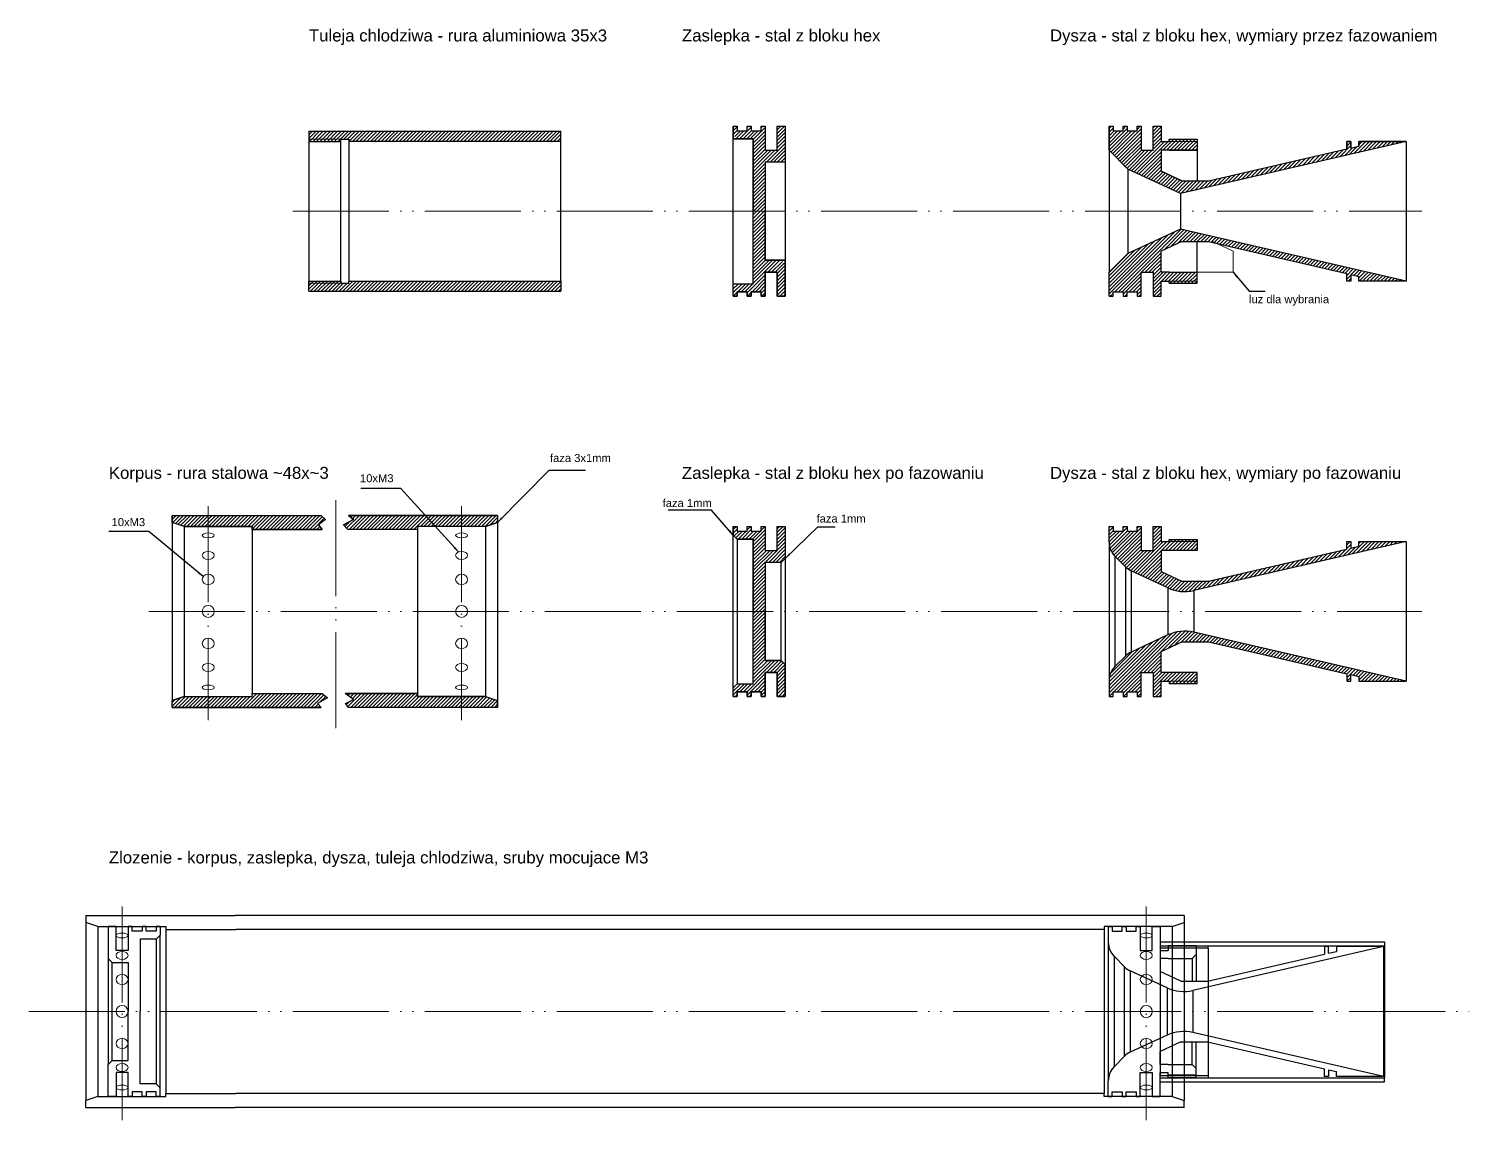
# Model space of a CAD drawing. Header units: millimetres. Extents: x -270 to 1143, y -528 to 116.
# Drawn here: x -270 to 90, y -227.2 to 45.6 of the extents above; entities that cross this region are included whole.
import ezdxf

# ---------------------------------------------------------------- set-up
doc = ezdxf.new("R2010")
doc.units = ezdxf.units.MM
doc.linetypes.add('ACAD_ISO05W100', pattern=[33, 24, -2.95, 0.1, -2.9, 0.1, -2.95])
doc.layers.get('0').update_dxf_attribs({"lineweight": 30})
for name, color, linetype, lineweight in [('dysza', 5, 'Continuous', 25), ('dysza-blok', 3, 'Continuous', 25), ('komora', 7, 'Continuous', 30), ('kreskowanie', 7, 'Continuous', 9), ('osie', 7, 'ACAD_ISO05W100', 13), ('tuleja', 1, 'Continuous', 30), ('tuleja-blok', 3, 'Continuous', 25), ('wymiar', 7, 'Continuous', 15), ('zaslepka-blok', 3, 'Continuous', 25), ('zatyczka', 5, 'Continuous', 25)]:
    doc.layers.add(name, color=color, linetype=linetype, lineweight=lineweight)
doc.styles.add('QCADDimTextStyle', font='txt')
doc.styles.add('textstyle1', font='')
doc.styles.add('textstyle10', font='')
doc.styles.add('textstyle11', font='')
doc.styles.add('textstyle13', font='')
doc.styles.add('textstyle17', font='')
doc.styles.add('textstyle18', font='')
doc.styles.add('textstyle19', font='')
doc.styles.add('textstyle21', font='')
doc.styles.add('textstyle23', font='')
doc.styles.add('textstyle3', font='')
doc.styles.add('textstyle5', font='')
doc.styles.add('textstyle8', font='')
doc.styles.add('textstyle9', font='')
doc.styles.get('textstyle1').set_extended_font_data('Arial')
doc.styles.get('textstyle10').set_extended_font_data('Arial')
doc.styles.get('textstyle11').set_extended_font_data('Arial')
doc.styles.get('textstyle13').set_extended_font_data('Arial')
doc.styles.get('textstyle17').set_extended_font_data('Arial')
doc.styles.get('textstyle18').set_extended_font_data('Arial')
doc.styles.get('textstyle19').set_extended_font_data('Arial')
doc.styles.get('textstyle21').set_extended_font_data('Arial')
doc.styles.get('textstyle23').set_extended_font_data('Arial')
doc.styles.get('textstyle3').set_extended_font_data('Arial')
doc.styles.get('textstyle5').set_extended_font_data('Arial')
doc.styles.get('textstyle8').set_extended_font_data('Arial')
doc.styles.get('textstyle9').set_extended_font_data('Arial')
doc.dimstyles.new('QCADDimStyle', dxfattribs={"dimtxt": 1.5, "dimasz": 1.5, "dimexe": 0.75, "dimexo": 0.375, "dimgap": 0.375, "dimtad": 1, "dimtoh": 1, "dimdec": 4, "dimzin": 0, "dimdsep": 46, "dimtxsty": 'QCADDimTextStyle', "dimcen": 0.09, "dimadec": 0, "dimazin": 0, "dimtfac": 1, "dimtdec": 4, "dimtofl": 0, "dimtmove": 0, "dimatfit": 3, "dimfxl": 1, "dimtolj": 1, "dimtzin": 0, "dimarcsym": 0})

msp = doc.modelspace()

# ---------------------------------------------------------------- hatches: boundary and pattern name
at = {"layer": 'kreskowanie'}
h = msp.add_hatch(dxfattribs=at)
h.set_pattern_fill('ANSI31', color=256, scale=0.2, style=0, pattern_type=0)
h.paths.add_polyline_path([(-137, 17.5), (-137, 20), (-200, 20), (-200, 17.46), (-192, 17.46), (-192, 18), (-190, 18), (-190, 17.5)], flags=0)
h = msp.add_hatch(dxfattribs=at)
h.set_pattern_fill('ANSI31', color=256, scale=0.2, style=0, pattern_type=0)
h.paths.add_polyline_path([(-92.92, -21.25), (-93.92, -21.25), (-93.92, -19.09), (-92.92, -18.09), (-88.92, -18.09), (-88.92, 18.09), (-92.92, 18.09), (-93.92, 19.09), (-93.92, 21.25), (-92.92, 21.25), (-92.92, 20.09), (-90.42, 20.09), (-90.42, 21.25), (-89.42, 21.25), (-89.42, 20.09), (-86.92, 20.09), (-86.92, 21.25), (-85.92, 21.25), (-85.92, 15.25), (-82.92, 15.25), (-82.92, 21.25), (-80.92, 21.25), (-80.92, 13.25), (-81.92, 12.25), (-85.92, 12.25), (-85.92, -12.25), (-81.92, -12.25), (-80.92, -13.25), (-80.92, -21.25), (-82.92, -21.25), (-82.92, -15.25), (-85.92, -15.25), (-85.92, -21.25), (-86.92, -21.25), (-86.92, -20.09), (-89.42, -20.09), (-89.42, -21.25), (-90.42, -21.25), (-90.42, -20.09), (-92.92, -20.09)], flags=0)
h = msp.add_hatch(dxfattribs=at)
h.set_pattern_fill('ANSI31', color=256, scale=0.2, style=0, pattern_type=0)
h.paths.add_polyline_path([(11, 21.25), (13, 21.25), (13, 17.46), (15, 17.46), (15, 18), (22, 18), (22, 15.25), (13, 15.25), (13, 9.99), (18.14, 7.59), (24.81, 7.59), (59.41, 15.58), (59.41, 17.46), (60.41, 17.46), (60.41, 15.81), (62.41, 16.27), (62.41, 17.46), (74.21, 17.46), (17.81, 4.44), (4.71, 10.54), (0, 15.25), (0, 21.25), (1, 21.25), (1, 20.09), (3.5, 20.09), (3.5, 21.25), (4.5, 21.25), (4.5, 20.09), (7, 20.09), (7, 21.25), (8, 21.25), (8, 15.25), (11, 15.25)], flags=0)
h = msp.add_hatch(dxfattribs=at)
h.set_pattern_fill('ANSI31', color=256, scale=0.2, style=0, pattern_type=0)
h.paths.add_polyline_path([(11, -21.25), (13, -21.25), (13, -17.46), (15, -17.46), (15, -18), (22, -18), (22, -15.25), (13, -15.25), (13, -9.99), (18.14, -7.59), (24.81, -7.59), (59.41, -15.58), (59.41, -17.46), (60.41, -17.46), (60.41, -15.81), (62.41, -16.27), (62.41, -17.46), (74.21, -17.46), (17.81, -4.44), (4.71, -10.54), (0, -15.25), (0, -21.25), (1, -21.25), (1, -20.09), (3.5, -20.09), (3.5, -21.25), (4.5, -21.25), (4.5, -20.09), (7, -20.09), (7, -21.25), (8, -21.25), (8, -15.25), (11, -15.25)], flags=0)
h = msp.add_hatch(dxfattribs=at)
h.set_pattern_fill('ANSI31', color=256, scale=0.2, style=0, pattern_type=0)
h.paths.add_polyline_path([(-200, -20), (-137, -20), (-137, -17.5), (-190, -17.5), (-190, -18), (-192, -18), (-192, -17.46), (-200, -17.46)], flags=0)
h = msp.add_hatch(dxfattribs=at)
h.set_pattern_fill('ANSI31', color=256, scale=0.2, style=0, pattern_type=0)
h.paths.add_polyline_path([(-155.83, -121.25), (-152.83, -122.25), (-152.83, -124), (-190.09, -124), (-190.83, -123), (-188.83, -122), (-190.95, -120.5), (-172.83, -120.5), (-172.83, -121.25)], flags=0)
h.paths.add_polyline_path([(-234.16, -124), (-234.16, -122.25), (-231.16, -121.25), (-214.16, -121.25), (-214.16, -120.5), (-196.7, -120.5), (-195.36, -121.58), (-197.83, -123), (-196.9, -124)], flags=0)
h.paths.add_polyline_path([(-190.29, -79.5), (-191.34, -78.38), (-188.83, -77), (-190.09, -76), (-152.83, -76), (-152.83, -77.75), (-155.83, -78.75), (-172.83, -78.75), (-172.83, -79.5)], flags=0)
h.paths.add_polyline_path([(-231.16, -78.75), (-234.16, -77.75), (-234.16, -76), (-196.9, -76), (-195.83, -77), (-197.59, -78.35), (-196.7, -79.5), (-214.16, -79.5), (-214.16, -78.75)], flags=0)
h = msp.add_hatch(dxfattribs=at)
h.set_pattern_fill('ANSI31', color=256, scale=0.2, style=0, pattern_type=0)
h.paths.add_polyline_path([(-92.92, -121.25), (-93.92, -121.25), (-93.92, -119.09), (-92.92, -118.09), (-88.92, -118.09), (-88.92, -81.91), (-92.92, -81.91), (-93.92, -80.91), (-93.92, -78.75), (-92.92, -78.75), (-92.92, -79.91), (-90.42, -79.91), (-90.42, -78.75), (-89.42, -78.75), (-89.42, -79.91), (-86.92, -79.91), (-86.92, -78.75), (-85.92, -78.75), (-85.92, -84.75), (-82.92, -84.75), (-82.92, -78.75), (-80.92, -78.75), (-80.92, -86.75), (-81.92, -87.75), (-85.92, -87.75), (-85.92, -112.25), (-81.92, -112.25), (-80.92, -113.25), (-80.92, -121.25), (-82.92, -121.25), (-82.92, -115.25), (-85.92, -115.25), (-85.92, -121.25), (-86.92, -121.25), (-86.92, -120.09), (-89.42, -120.09), (-89.42, -121.25), (-90.42, -121.25), (-90.42, -120.09), (-92.92, -120.09)], flags=0)
h = msp.add_hatch(dxfattribs=at)
h.set_pattern_fill('ANSI31', color=256, scale=0.2, style=0, pattern_type=0)
edge = h.paths.add_edge_path(flags=0)
edge.add_line((59.41, -117.46), (60.41, -117.46))
edge.add_line((60.41, -117.46), (60.41, -115.81))
edge.add_line((60.41, -115.81), (62.41, -116.27))
edge.add_line((62.41, -116.27), (62.41, -117.46))
edge.add_line((62.41, -117.46), (74.21, -117.46))
edge.add_line((74.21, -117.46), (21.16, -105.21))
edge.add_arc((18.91, -114.95), 10, 77, 115)
edge.add_line((14.68, -105.89), (5.5, -110.17))
edge.add_arc((7.62, -114.7), 5, 115, 135)
edge.add_line((4.08, -111.17), (1.46, -113.79))
edge.add_arc((5, -117.32), 5, 135, 180)
edge.add_line((0, -117.32), (0, -121.25))
edge.add_line((0, -121.25), (1, -121.25))
edge.add_line((1, -121.25), (1, -120.09))
edge.add_line((1, -120.09), (3.5, -120.09))
edge.add_line((3.5, -120.09), (3.5, -121.25))
edge.add_line((3.5, -121.25), (4.5, -121.25))
edge.add_line((4.5, -121.25), (4.5, -120.09))
edge.add_line((4.5, -120.09), (7, -120.09))
edge.add_line((7, -120.09), (7, -121.25))
edge.add_line((7, -121.25), (8, -121.25))
edge.add_line((8, -121.25), (8, -115.25))
edge.add_line((8, -115.25), (11, -115.25))
edge.add_line((11, -115.25), (11, -121.25))
edge.add_line((11, -121.25), (13, -121.25))
edge.add_line((13, -121.25), (13, -117.46))
edge.add_line((13, -117.46), (15, -117.46))
edge.add_line((15, -117.46), (15, -118))
edge.add_line((15, -118), (22, -118))
edge.add_line((22, -118), (22, -115.25))
edge.add_line((22, -115.25), (13, -115.25))
edge.add_line((13, -115.25), (13, -109.99))
edge.add_line((13, -109.99), (18.14, -107.59))
edge.add_line((18.14, -107.59), (24.81, -107.59))
edge.add_line((24.81, -107.59), (59.41, -115.58))
edge.add_line((59.41, -115.58), (59.41, -117.46))
edge = h.paths.add_edge_path(flags=0)
edge.add_arc((18.91, -85.05), 10, 245, 283)
edge.add_line((21.16, -94.79), (74.21, -82.54))
edge.add_line((74.21, -82.54), (62.41, -82.54))
edge.add_line((62.41, -82.54), (62.41, -83.73))
edge.add_line((62.41, -83.73), (60.41, -84.19))
edge.add_line((60.41, -84.19), (60.41, -82.54))
edge.add_line((60.41, -82.54), (59.41, -82.54))
edge.add_line((59.41, -82.54), (59.41, -84.42))
edge.add_line((59.41, -84.42), (24.81, -92.41))
edge.add_line((24.81, -92.41), (18.14, -92.41))
edge.add_line((18.14, -92.41), (13, -90.01))
edge.add_line((13, -90.01), (13, -84.75))
edge.add_line((13, -84.75), (22, -84.75))
edge.add_line((22, -84.75), (22, -82))
edge.add_line((22, -82), (15, -82))
edge.add_line((15, -82), (15, -82.54))
edge.add_line((15, -82.54), (13, -82.54))
edge.add_line((13, -82.54), (13, -78.75))
edge.add_line((13, -78.75), (11, -78.75))
edge.add_line((11, -78.75), (11, -84.75))
edge.add_line((11, -84.75), (8, -84.75))
edge.add_line((8, -84.75), (8, -78.75))
edge.add_line((8, -78.75), (7, -78.75))
edge.add_line((7, -78.75), (7, -79.91))
edge.add_line((7, -79.91), (4.5, -79.91))
edge.add_line((4.5, -79.91), (4.5, -78.75))
edge.add_line((4.5, -78.75), (3.5, -78.75))
edge.add_line((3.5, -78.75), (3.5, -79.91))
edge.add_line((3.5, -79.91), (1, -79.91))
edge.add_line((1, -79.91), (1, -78.75))
edge.add_line((1, -78.75), (0, -78.75))
edge.add_line((0, -78.75), (0, -82.68))
edge.add_arc((5, -82.68), 5, 180, 225)
edge.add_line((1.46, -86.21), (4.08, -88.83))
edge.add_arc((7.62, -85.3), 5, 225, 245)
edge.add_line((5.5, -89.83), (14.68, -94.11))

# ---------------------------------------------------------------- linework, layer by layer
for p, q in [((-93.92, 21.25), (-92.92, 21.25)), ((-93.92, 21.25), (-93.92, 18.09)), ((-93.92, 18.09), (-88.92, 18.09)), ((-93.92, -18.09), (-93.92, 18.09)), ((-92.92, 21.25), (-92.92, 20.09)), ((-92.92, 20.09), (-90.42, 20.09)), ((-90.42, 20.09), (-90.42, 21.25)), ((-90.42, 21.25), (-89.42, 21.25)), ((-89.42, 21.25), (-89.42, 20.09)), ((-89.42, 20.09), (-86.92, 20.09)), ((-88.92, 18.09), (-88.92, 0)), ((-86.92, 20.09), (-86.92, 21.25)), ((-86.92, 21.25), (-85.92, 21.25)), ((-85.92, 21.25), (-85.92, 15.25)), ((-82.92, 15.25), (-82.92, 21.25)), ((-82.92, 21.25), (-80.92, 21.25)), ((-80.92, 21.25), (-80.92, 12.25)), ((0, 21.25), (1, 21.25)), ((0, 21.25), (0, 15.25)), ((1, 21.25), (1, 20.09)), ((1, 20.09), (3.5, 20.09)), ((3.5, 20.09), (3.5, 21.25)), ((3.5, 21.25), (4.5, 21.25)), ((4.5, 21.25), (4.5, 20.09)), ((4.5, 20.09), (7, 20.09)), ((7, 20.09), (7, 21.25)), ((7, 21.25), (8, 21.25)), ((8, 21.25), (8, 15.25)), ((11, 15.25), (11, 21.25)), ((11, 21.25), (13, 21.25)), ((13, 21.25), (13, 17.46)), ((15, 18), (22, 18)), ((15, 18), (15, 17.46)), ((22, 18), (22, 7.59)), ((-85.92, 15.25), (-82.92, 15.25)), ((0, 15.25), (4.71, 10.54)), ((4.71, 10.54), (0, 15.25)), ((0, 15.25), (0, -15.25)), ((8, 15.25), (11, 15.25)), ((13, 17.46), (15, 17.46)), ((15, 15.25), (13, 15.25)), ((13, 15.25), (13, 9.99)), ((15, 15.25), (22, 15.25)), ((74.21, 17.46), (17.81, 4.44)), ((22, 16.5), (22, 15.84)), ((22, 15.84), (22, 7.59)), ((24.81, 7.59), (59.41, 15.58)), ((60.41, 17.46), (59.41, 17.46)), ((59.41, 17.46), (59.41, 15.58)), ((60.41, 15.81), (60.41, 17.46)), ((60.41, 15.81), (62.41, 16.27)), ((74.21, 17.46), (62.41, 17.46)), ((62.41, 17.46), (62.41, 16.27)), ((74.21, 17.46), (74.21, -17.46)), ((-80.92, 12.25), (-85.92, 12.25)), ((-85.92, 12.25), (-85.92, 0)), ((-80.92, 12.25), (-80.92, -12.25)), ((17.81, 4.44), (4.71, 10.54)), ((4.71, 10.54), (4.71, -10.54)), ((18.14, 7.59), (13, 9.99)), ((18.14, 7.59), (24.81, 7.59)), ((17.81, 4.44), (17.81, -4.44)), ((-88.92, -18.09), (-88.92, 0)), ((-85.92, -12.25), (-85.92, 0)), ((17.81, -4.44), (4.71, -10.54)), ((74.21, -17.46), (17.81, -4.44)), ((0, -15.25), (4.71, -10.54)), ((4.71, -10.54), (0, -15.25)), ((18.14, -7.59), (13, -9.99)), ((13, -15.25), (13, -9.99)), ((18.14, -7.59), (24.81, -7.59)), ((22, -15.84), (22, -7.59)), ((22, -18), (22, -7.59)), ((24.81, -7.59), (59.41, -15.58)), ((-80.92, -12.25), (-85.92, -12.25)), ((-80.92, -21.25), (-80.92, -12.25)), ((-85.92, -21.25), (-85.92, -15.25)), ((-85.92, -15.25), (-82.92, -15.25)), ((-82.92, -15.25), (-82.92, -21.25)), ((0, -21.25), (0, -15.25)), ((8, -21.25), (8, -15.25)), ((8, -15.25), (11, -15.25)), ((11, -15.25), (11, -21.25)), ((15, -15.25), (13, -15.25)), ((13, -21.25), (13, -17.46)), ((13, -17.46), (15, -17.46)), ((15, -15.25), (22, -15.25)), ((15, -18), (15, -17.46)), ((15, -18), (22, -18)), ((22, -16.5), (22, -15.84)), ((59.41, -17.46), (59.41, -15.58)), ((60.41, -17.46), (59.41, -17.46)), ((60.41, -15.81), (62.41, -16.27)), ((60.41, -15.81), (60.41, -17.46)), ((62.41, -17.46), (62.41, -16.27)), ((74.21, -17.46), (62.41, -17.46)), ((-93.92, -21.25), (-93.92, -18.09)), ((-93.92, -18.09), (-88.92, -18.09)), ((-93.92, -21.25), (-92.92, -21.25)), ((-92.92, -21.25), (-92.92, -20.09)), ((-92.92, -20.09), (-90.42, -20.09)), ((-90.42, -20.09), (-90.42, -21.25)), ((-90.42, -21.25), (-89.42, -21.25)), ((-89.42, -21.25), (-89.42, -20.09)), ((-89.42, -20.09), (-86.92, -20.09)), ((-86.92, -20.09), (-86.92, -21.25)), ((-86.92, -21.25), (-85.92, -21.25)), ((-82.92, -21.25), (-80.92, -21.25)), ((0, -21.25), (1, -21.25)), ((1, -21.25), (1, -20.09)), ((1, -20.09), (3.5, -20.09)), ((3.5, -20.09), (3.5, -21.25)), ((3.5, -21.25), (4.5, -21.25)), ((4.5, -21.25), (4.5, -20.09)), ((4.5, -20.09), (7, -20.09)), ((7, -20.09), (7, -21.25)), ((7, -21.25), (8, -21.25)), ((11, -21.25), (13, -21.25)), ((-234.16, -76), (-196.9, -76)), ((-234.16, -76), (-234.16, -77.75)), ((-231.16, -78.75), (-234.16, -77.75)), ((-234.16, -77.75), (-234.16, -122.25)), ((-231.16, -78.75), (-214.16, -78.75)), ((-231.16, -78.75), (-231.16, -121.25)), ((-214.16, -78.75), (-214.16, -79.5)), ((-195.83, -77), (-197.59, -78.35)), ((-197.59, -78.35), (-196.7, -79.5)), ((-196.9, -76), (-195.83, -77)), ((-188.83, -77), (-191.34, -78.38)), ((-191.34, -78.38), (-190.29, -79.5)), ((-152.83, -76), (-190.09, -76)), ((-190.09, -76), (-188.83, -77)), ((-155.83, -78.75), (-172.83, -78.75)), ((-172.83, -78.75), (-172.83, -79.5)), ((-155.83, -78.75), (-152.83, -77.75)), ((-155.83, -78.75), (-155.83, -121.25)), ((-152.83, -76), (-152.83, -77.75)), ((-152.83, -77.75), (-152.83, -122.25)), ((-93.92, -78.75), (-92.92, -78.75)), ((-93.92, -78.75), (-93.92, -80.91)), ((-92.92, -78.75), (-92.92, -79.91)), ((-90.42, -79.91), (-90.42, -78.75)), ((-90.42, -78.75), (-89.42, -78.75)), ((-89.42, -78.75), (-89.42, -79.91)), ((-86.92, -79.91), (-86.92, -78.75)), ((-86.92, -78.75), (-85.92, -78.75)), ((-85.92, -78.75), (-85.92, -84.75)), ((-82.92, -84.75), (-82.92, -78.75)), ((-82.92, -78.75), (-80.92, -78.75)), ((-80.92, -78.75), (-80.92, -86.75)), ((-214.16, -79.5), (-196.7, -79.5)), ((-214.16, -79.5), (-214.16, -120.5)), ((-172.83, -79.5), (-190.29, -79.5)), ((-172.83, -79.5), (-172.83, -120.5)), ((-92.92, -81.91), (-93.92, -80.91)), ((-93.92, -119.09), (-93.92, -80.91)), ((-92.92, -79.91), (-90.42, -79.91)), ((-92.92, -81.91), (-88.92, -81.91)), ((-92.92, -81.91), (-92.92, -118.09)), ((-89.42, -79.91), (-86.92, -79.91)), ((-88.92, -81.91), (-88.92, -100)), ((0, -82.68), (0, -117.32)), ((74.21, -82.54), (74.21, -117.46)), ((-85.92, -84.75), (-82.92, -84.75)), ((1.46, -86.21), (1.46, -113.79)), ((-81.92, -87.75), (-85.92, -87.75)), ((-85.92, -87.75), (-85.92, -100)), ((-81.92, -87.75), (-80.92, -86.75)), ((-81.92, -112.25), (-81.92, -87.75)), ((-80.92, -86.75), (-80.92, -113.25)), ((4.08, -88.83), (4.08, -111.17)), ((5.5, -89.83), (5.5, -110.17)), ((14.68, -94.11), (14.68, -105.89)), ((21.16, -94.79), (21.16, -105.21)), ((-88.92, -118.09), (-88.92, -100)), ((-85.92, -112.25), (-85.92, -100)), ((-81.92, -112.25), (-85.92, -112.25)), ((-81.92, -112.25), (-80.92, -113.25)), ((-80.92, -121.25), (-80.92, -113.25)), ((-92.92, -118.09), (-93.92, -119.09)), ((-92.92, -118.09), (-88.92, -118.09)), ((-85.92, -121.25), (-85.92, -115.25)), ((-85.92, -115.25), (-82.92, -115.25)), ((-82.92, -115.25), (-82.92, -121.25)), ((-231.16, -121.25), (-234.16, -122.25)), ((-234.16, -124), (-234.16, -122.25)), ((-231.16, -121.25), (-214.16, -121.25)), ((-214.16, -121.25), (-214.16, -120.5)), ((-214.16, -120.5), (-196.7, -120.5)), ((-195.36, -121.58), (-197.83, -123)), ((-196.7, -120.5), (-195.36, -121.58)), ((-172.83, -120.5), (-190.95, -120.5)), ((-188.83, -122), (-190.95, -120.5)), ((-190.83, -123), (-188.83, -122)), ((-172.83, -120.5), (-190.29, -120.5)), ((-172.83, -121.25), (-172.83, -120.5)), ((-155.83, -121.25), (-172.83, -121.25)), ((-155.83, -121.25), (-152.83, -122.25)), ((-152.83, -124), (-152.83, -122.25)), ((-93.92, -121.25), (-93.92, -119.09)), ((-93.92, -121.25), (-92.92, -121.25)), ((-92.92, -121.25), (-92.92, -120.09)), ((-92.92, -120.09), (-90.42, -120.09)), ((-90.42, -120.09), (-90.42, -121.25)), ((-90.42, -121.25), (-89.42, -121.25)), ((-89.42, -121.25), (-89.42, -120.09)), ((-89.42, -120.09), (-86.92, -120.09)), ((-86.92, -120.09), (-86.92, -121.25)), ((-86.92, -121.25), (-85.92, -121.25)), ((-82.92, -121.25), (-80.92, -121.25)), ((-234.16, -124), (-196.9, -124)), ((-197.83, -123), (-196.9, -124)), ((-190.09, -124), (-190.83, -123)), ((-152.83, -124), (-190.09, -124))]:
    msp.add_line(p, q)
at = {"layer": 'dysza'}
for p, q in [((-0.2, -178.75), (0.8, -178.75)), ((-0.2, -178.75), (-0.2, -182.68)), ((0.8, -178.75), (0.8, -179.91)), ((0.8, -179.91), (3.3, -179.91)), ((3.3, -179.91), (3.3, -178.75)), ((3.3, -178.75), (4.3, -178.75)), ((4.3, -178.75), (4.3, -179.91)), ((4.3, -179.91), (6.8, -179.91)), ((6.8, -179.91), (6.8, -178.75)), ((6.8, -178.75), (7.8, -178.75)), ((7.8, -178.75), (7.8, -184.75)), ((10.8, -184.75), (10.8, -178.75)), ((10.8, -178.75), (12.8, -178.75)), ((12.8, -178.75), (12.8, -184.75)), ((-0.2, -182.68), (-0.2, -217.32)), ((14.8, -183.5), (21.8, -183.5)), ((14.8, -183.5), (14.8, -184.16)), ((21.8, -183.5), (21.8, -184.16)), ((3.88, -188.83), (1.26, -186.21)), ((1.26, -186.21), (1.26, -213.79)), ((7.8, -184.75), (10.8, -184.75)), ((12.8, -184.75), (14.8, -184.75)), ((14.8, -186.75), (12.8, -186.75)), ((12.8, -186.75), (12.8, -190.01)), ((14.8, -184.16), (14.8, -184.75)), ((14.8, -186.75), (20.8, -186.75)), ((20.8, -186.75), (21.8, -185.75)), ((20.8, -186.75), (20.8, -192.41)), ((68.6, -183.79), (20.96, -194.79)), ((21.8, -184.16), (21.8, -185.75)), ((21.8, -185.75), (21.8, -192.41)), ((24.6, -192.41), (53.8, -185.67)), ((54.8, -183.79), (53.8, -183.79)), ((53.8, -183.79), (53.8, -185.67)), ((54.8, -185.44), (54.8, -183.79)), ((54.8, -185.44), (56.8, -184.98)), ((68.6, -183.79), (56.8, -183.79)), ((56.8, -183.79), (56.8, -184.98)), ((68.6, -183.79), (68.6, -216.21)), ((3.88, -211.17), (3.88, -188.83)), ((14.48, -194.11), (5.3, -189.83)), ((5.3, -189.83), (5.3, -210.17)), ((17.94, -192.41), (12.8, -190.01)), ((14.5, -194.07), (14.48, -205.89)), ((17.94, -192.41), (24.6, -192.41)), ((20.96, -194.79), (20.95, -205.26)), ((14.48, -205.89), (5.3, -210.17)), ((17.94, -207.59), (12.8, -209.99)), ((17.94, -207.59), (24.6, -207.59)), ((20.8, -213.25), (20.8, -207.59)), ((68.6, -216.21), (20.96, -205.21)), ((21.8, -214.25), (21.8, -207.59)), ((24.6, -207.59), (53.8, -214.33)), ((3.88, -211.17), (1.26, -213.79)), ((12.8, -213.25), (12.8, -209.99)), ((7.8, -221.25), (7.8, -215.25)), ((7.8, -215.25), (10.8, -215.25)), ((10.8, -215.25), (10.8, -221.25)), ((14.8, -213.25), (12.8, -213.25)), ((12.8, -221.25), (12.8, -215.25)), ((12.8, -215.25), (14.8, -215.25)), ((14.8, -213.25), (20.8, -213.25)), ((14.8, -215.84), (14.8, -215.25)), ((14.8, -216.5), (14.8, -215.84)), ((20.8, -213.25), (21.8, -214.25)), ((21.8, -215.84), (21.8, -214.25)), ((21.8, -216.5), (21.8, -215.84)), ((53.8, -216.21), (53.8, -214.33)), ((54.8, -214.56), (56.8, -215.02)), ((54.8, -214.56), (54.8, -216.21)), ((56.8, -216.21), (56.8, -215.02)), ((-0.2, -221.25), (-0.2, -217.32)), ((14.8, -216.5), (21.8, -216.5)), ((54.8, -216.21), (53.8, -216.21)), ((68.6, -216.21), (56.8, -216.21)), ((-0.2, -221.25), (0.8, -221.25)), ((0.8, -221.25), (0.8, -220.09)), ((0.8, -220.09), (3.3, -220.09)), ((3.3, -220.09), (3.3, -221.25)), ((3.3, -221.25), (4.3, -221.25)), ((4.3, -221.25), (4.3, -220.09)), ((4.3, -220.09), (6.8, -220.09)), ((6.8, -220.09), (6.8, -221.25)), ((6.8, -221.25), (7.8, -221.25)), ((10.8, -221.25), (12.8, -221.25))]:
    msp.add_line(p, q, dxfattribs=at)
for centre, radius, start, end in [((4.8, -182.68), 5, 180, 225), ((7.42, -185.3), 5, 225, 245), ((18.71, -185.05), 9.95, 245, 283), ((18.71, -214.95), 9.95, 77, 115), ((7.42, -214.7), 5, 115, 135), ((4.8, -217.32), 5, 135, 180)]:
    msp.add_arc(centre, radius, start, end, dxfattribs=at)
at = {"layer": 'dysza-blok'}
for p, q in [((-200, 20), (-137, 20)), ((-200, 20), (-200, 17.46)), ((-192, 17.46), (-192, 18)), ((-192, 18), (-190, 18)), ((-190, 18), (-190, 17.5)), ((-137, 17.5), (-137, 20)), ((0, 21.25), (1, 21.25)), ((0, 15.25), (0, 21.25)), ((1, 21.25), (1, 20.09)), ((1, 20.09), (3.5, 20.09)), ((3.5, 20.09), (3.5, 21.25)), ((3.5, 21.25), (4.5, 21.25)), ((4.5, 21.25), (4.5, 20.09)), ((4.5, 20.09), (7, 20.09)), ((7, 20.09), (7, 21.25)), ((7, 21.25), (8, 21.25)), ((8, 21.25), (8, 15.25)), ((11, 15.25), (11, 21.25)), ((11, 21.25), (13, 21.25)), ((13, 21.25), (13, 17.46)), ((15, 17.46), (15, 18)), ((15, 18), (22, 18)), ((22, 18), (22, 15.25)), ((-200, 17.46), (-192, 17.46)), ((-200, 17.46), (-200, -17.46)), ((-192, -17.46), (-192, 17.46)), ((-190, 17.5), (-137, 17.5)), ((-190, 17.5), (-190, -17.5)), ((-137, -17.5), (-137, 17.5)), ((4.71, 10.54), (0, 15.25)), ((8, 15.25), (11, 15.25)), ((13, 17.46), (15, 17.46)), ((22, 15.25), (13, 15.25)), ((13, 15.25), (13, 9.99)), ((74.21, 17.46), (17.81, 4.44)), ((24.81, 7.59), (59.41, 15.58)), ((59.41, 15.58), (59.41, 17.46)), ((59.41, 17.46), (60.41, 17.46)), ((60.41, 17.46), (60.41, 15.81)), ((60.41, 15.81), (62.41, 16.27)), ((62.41, 16.27), (62.41, 17.46)), ((62.41, 17.46), (74.21, 17.46)), ((17.81, 4.44), (4.71, 10.54)), ((13, 9.99), (18.14, 7.59)), ((18.14, 7.59), (24.81, 7.59)), ((-200, -20), (-200, -17.46)), ((-200, -17.46), (-192, -17.46)), ((-192, -17.46), (-192, -18)), ((-192, -18), (-190, -18)), ((-190, -18), (-190, -17.5)), ((-190, -17.5), (-137, -17.5)), ((-137, -17.5), (-137, -20)), ((-200, -20), (-137, -20)), ((0, -78.75), (1, -78.75)), ((0, -82.68), (0, -78.75)), ((1, -78.75), (1, -79.91)), ((3.5, -79.91), (3.5, -78.75)), ((3.5, -78.75), (4.5, -78.75)), ((4.5, -78.75), (4.5, -79.91)), ((7, -79.91), (7, -78.75)), ((7, -78.75), (8, -78.75)), ((8, -78.75), (8, -84.75)), ((11, -84.75), (11, -78.75)), ((11, -78.75), (13, -78.75)), ((13, -78.75), (13, -82.54)), ((1, -79.91), (3.5, -79.91)), ((4.5, -79.91), (7, -79.91)), ((13, -82.54), (15, -82.54)), ((15, -82.54), (15, -82)), ((15, -82), (22, -82)), ((74.21, -82.54), (21.16, -94.79)), ((22, -82), (22, -84.75)), ((59.41, -84.42), (59.41, -82.54)), ((59.41, -82.54), (60.41, -82.54)), ((60.41, -82.54), (60.41, -84.19)), ((62.41, -83.73), (62.41, -82.54)), ((62.41, -82.54), (74.21, -82.54)), ((4.08, -88.83), (1.46, -86.21)), ((8, -84.75), (11, -84.75)), ((22, -84.75), (13, -84.75)), ((13, -84.75), (13, -90.01)), ((24.81, -92.41), (59.41, -84.42)), ((60.41, -84.19), (62.41, -83.73)), ((14.68, -94.11), (5.5, -89.83)), ((13, -90.01), (18.14, -92.41)), ((18.14, -92.41), (24.81, -92.41)), ((14.68, -105.89), (5.5, -110.17)), ((13, -109.99), (18.14, -107.59)), ((18.14, -107.59), (24.81, -107.59)), ((74.21, -117.46), (21.16, -105.21)), ((24.81, -107.59), (59.41, -115.58)), ((4.08, -111.17), (1.46, -113.79)), ((13, -115.25), (13, -109.99)), ((0, -117.32), (0, -121.25)), ((8, -121.25), (8, -115.25)), ((8, -115.25), (11, -115.25)), ((11, -115.25), (11, -121.25)), ((22, -115.25), (13, -115.25)), ((13, -121.25), (13, -117.46)), ((13, -117.46), (15, -117.46)), ((15, -117.46), (15, -118)), ((15, -118), (22, -118)), ((22, -118), (22, -115.25)), ((59.41, -115.58), (59.41, -117.46)), ((59.41, -117.46), (60.41, -117.46)), ((60.41, -117.46), (60.41, -115.81)), ((60.41, -115.81), (62.41, -116.27)), ((62.41, -116.27), (62.41, -117.46)), ((62.41, -117.46), (74.21, -117.46)), ((0, -121.25), (1, -121.25)), ((1, -121.25), (1, -120.09)), ((1, -120.09), (3.5, -120.09)), ((3.5, -120.09), (3.5, -121.25)), ((3.5, -121.25), (4.5, -121.25)), ((4.5, -121.25), (4.5, -120.09)), ((4.5, -120.09), (7, -120.09)), ((7, -120.09), (7, -121.25)), ((7, -121.25), (8, -121.25)), ((11, -121.25), (13, -121.25))]:
    msp.add_line(p, q, dxfattribs=at)
for centre, radius, start, end in [((5, -82.68), 5, 180, 225), ((7.62, -85.3), 5, 225, 245), ((18.91, -85.05), 10, 245, 283), ((18.91, -114.95), 10, 77, 115), ((7.62, -114.7), 5, 115, 135), ((5, -117.32), 5, 135, 180)]:
    msp.add_arc(centre, radius, start, end, dxfattribs=at)
at = {"layer": 'komora'}
for p, q in [((-255.72, -176), (-218.46, -176)), ((-255.72, -176), (-255.72, -177.75)), ((-18.46, -176), (-218.46, -176)), ((18.8, -176), (-18.46, -176)), ((18.8, -176), (18.8, -177.75)), ((-252.72, -178.75), (-255.72, -177.75)), ((-255.72, -177.75), (-255.72, -222.25)), ((-252.72, -178.75), (-235.72, -178.75)), ((-252.72, -178.75), (-252.72, -221.25)), ((-235.72, -178.75), (-235.72, -179.5)), ((-235.72, -179.5), (-218.26, -179.5)), ((-235.72, -179.5), (-235.72, -220.5)), ((-1.2, -179.5), (-218.26, -179.5)), ((15.8, -178.75), (-1.2, -178.75)), ((-1.2, -178.75), (-1.2, -179.5)), ((-1.2, -179.5), (-1.2, -220.5)), ((15.8, -178.75), (18.8, -177.75)), ((15.8, -178.75), (15.8, -221.25)), ((18.8, -177.75), (18.8, -222.25)), ((-252.72, -221.25), (-255.72, -222.25)), ((-255.72, -224), (-255.72, -222.25)), ((-252.72, -221.25), (-235.72, -221.25)), ((-235.72, -221.25), (-235.72, -220.5)), ((-235.72, -220.5), (-218.26, -220.5)), ((-1.2, -220.5), (-218.26, -220.5)), ((-1.2, -221.25), (-1.2, -220.5)), ((15.8, -221.25), (-1.2, -221.25)), ((15.8, -221.25), (18.8, -222.25)), ((18.8, -224), (18.8, -222.25)), ((-255.72, -224), (-218.46, -224)), ((18.8, -224), (-218.46, -224))]:
    msp.add_line(p, q, dxfattribs=at)
at = {"layer": 'osie'}
for p, q in [((-192, 18), (-200, 18)), ((15, 17.46), (22, 17.46)), ((-204, 0), (78.14, 0)), ((25.86, -7.59), (31, -9.99)), ((31, -15.25), (31, -9.99)), ((-192, -18), (-200, -18)), ((15, -17.46), (22, -17.46)), ((29, -15.25), (22, -15.25)), ((29, -15.25), (31, -15.25)), ((-225.16, -73.72), (-225.16, -127.17)), ((-193.26, -72.16), (-193.26, -130)), ((-161.83, -73.72), (-161.83, -127.17)), ((15, -82.54), (22, -82.54)), ((-240, -100), (78.14, -100)), ((15, -117.46), (22, -117.46)), ((-246.7, -173.72), (-246.7, -227.17)), ((9.3, -173.72), (9.3, -227.17)), ((21.8, -184.16), (14.8, -184.16)), ((-270, -200), (90, -200)), ((21.8, -215.84), (14.8, -215.84))]:
    msp.add_line(p, q, dxfattribs=at)
at = {"layer": 'tuleja'}
for p, q in [((12.8, -182.62), (68.8, -182.62)), ((12.8, -182.62), (12.8, -183.62)), ((68.8, -182.62), (68.8, -183.62)), ((12.8, -183.62), (24.8, -183.62)), ((12.8, -183.62), (12.8, -184.16)), ((24.8, -184.16), (12.8, -184.16)), ((12.8, -184.16), (12.8, -216.07)), ((24.8, -184.16), (24.8, -183.62)), ((24.8, -183.62), (68.8, -183.62)), ((24.8, -184.16), (24.8, -216.07)), ((68.8, -183.62), (68.8, -216.62)), ((24.8, -216.07), (12.8, -216.07)), ((12.8, -216.62), (12.8, -216.07)), ((12.8, -216.62), (24.8, -216.62)), ((12.8, -217.62), (12.8, -216.62)), ((12.8, -217.62), (68.8, -217.62)), ((24.8, -216.07), (24.8, -216.62)), ((24.8, -216.62), (68.8, -216.62)), ((68.8, -217.62), (68.8, -216.62))]:
    msp.add_line(p, q, dxfattribs=at)
at = {"layer": 'tuleja-blok'}
for p, q in [((-234.16, -76), (-196.9, -76)), ((-234.16, -77.75), (-234.16, -76)), ((-231.16, -78.75), (-234.16, -77.75)), ((-214.16, -78.75), (-231.16, -78.75)), ((-214.16, -79.5), (-214.16, -78.75)), ((-195.83, -77), (-197.59, -78.35)), ((-197.59, -78.35), (-196.7, -79.5)), ((-196.9, -76), (-195.83, -77)), ((-191.34, -78.38), (-188.83, -77)), ((-190.29, -79.5), (-191.34, -78.38)), ((-190.09, -76), (-152.83, -76)), ((-188.83, -77), (-190.09, -76)), ((-155.83, -78.75), (-172.83, -78.75)), ((-172.83, -78.75), (-172.83, -79.5)), ((-152.83, -77.75), (-155.83, -78.75)), ((-152.83, -76), (-152.83, -77.75)), ((-93.92, -80.91), (-93.92, -78.75)), ((-93.92, -78.75), (-92.92, -78.75)), ((-92.92, -78.75), (-92.92, -79.91)), ((-90.42, -79.91), (-90.42, -78.75)), ((-90.42, -78.75), (-89.42, -78.75)), ((-89.42, -78.75), (-89.42, -79.91)), ((-86.92, -79.91), (-86.92, -78.75)), ((-86.92, -78.75), (-85.92, -78.75)), ((-85.92, -78.75), (-85.92, -84.75)), ((-82.92, -84.75), (-82.92, -78.75)), ((-82.92, -78.75), (-80.92, -78.75)), ((-80.92, -78.75), (-80.92, -86.75)), ((-196.7, -79.5), (-214.16, -79.5)), ((-172.83, -79.5), (-190.29, -79.5)), ((-92.92, -81.91), (-93.92, -80.91)), ((-92.92, -79.91), (-90.42, -79.91)), ((-88.92, -81.91), (-92.92, -81.91)), ((-89.42, -79.91), (-86.92, -79.91)), ((-88.92, -118.09), (-88.92, -81.91)), ((-85.92, -84.75), (-82.92, -84.75)), ((-81.92, -87.75), (-85.92, -87.75)), ((-85.92, -87.75), (-85.92, -112.25)), ((-80.92, -86.75), (-81.92, -87.75)), ((-85.92, -112.25), (-81.92, -112.25)), ((-81.92, -112.25), (-80.92, -113.25)), ((-80.92, -113.25), (-80.92, -121.25)), ((-93.92, -119.09), (-92.92, -118.09)), ((-92.92, -118.09), (-88.92, -118.09)), ((-82.92, -115.25), (-85.92, -115.25)), ((-85.92, -115.25), (-85.92, -121.25)), ((-82.92, -121.25), (-82.92, -115.25)), ((-234.16, -122.25), (-231.16, -121.25)), ((-234.16, -124), (-234.16, -122.25)), ((-231.16, -121.25), (-214.16, -121.25)), ((-214.16, -121.25), (-214.16, -120.5)), ((-214.16, -120.5), (-196.7, -120.5)), ((-195.36, -121.58), (-197.83, -123)), ((-196.7, -120.5), (-195.36, -121.58)), ((-190.95, -120.5), (-172.83, -120.5)), ((-188.83, -122), (-190.95, -120.5)), ((-190.83, -123), (-188.83, -122)), ((-172.83, -120.5), (-172.83, -121.25)), ((-172.83, -121.25), (-155.83, -121.25)), ((-155.83, -121.25), (-152.83, -122.25)), ((-152.83, -122.25), (-152.83, -124)), ((-93.92, -121.25), (-93.92, -119.09)), ((-92.92, -121.25), (-93.92, -121.25)), ((-90.42, -120.09), (-92.92, -120.09)), ((-92.92, -120.09), (-92.92, -121.25)), ((-90.42, -121.25), (-90.42, -120.09)), ((-89.42, -121.25), (-90.42, -121.25)), ((-86.92, -120.09), (-89.42, -120.09)), ((-89.42, -120.09), (-89.42, -121.25)), ((-86.92, -121.25), (-86.92, -120.09)), ((-85.92, -121.25), (-86.92, -121.25)), ((-80.92, -121.25), (-82.92, -121.25)), ((-196.9, -124), (-234.16, -124)), ((-197.83, -123), (-196.9, -124)), ((-190.09, -124), (-190.83, -123)), ((-152.83, -124), (-190.09, -124))]:
    msp.add_line(p, q, dxfattribs=at)
at = {"layer": 'wymiar'}
for centre in [(-225.16, -100), (-161.83, -100), (-246.7, -200), (9.3, -200)]:
    msp.add_circle(centre, 1.5, dxfattribs=at)
for centre, ratio in [((-225.16, -81), 0.4), ((-161.83, -81), 0.4), ((-225.16, -86), 0.666667), ((-161.83, -86), 0.666667), ((-225.16, -92), 0.866667), ((-161.83, -92), 0.866667), ((-225.16, -108), 0.866667), ((-161.83, -108), 0.866667), ((-225.16, -114), 0.666667), ((-161.83, -114), 0.666667), ((-225.16, -119), 0.4), ((-161.83, -119), 0.4), ((-246.7, -181), 0.4), ((9.3, -181), 0.4), ((-246.7, -186), 0.666667), ((9.3, -186), 0.666667), ((-246.7, -192), 0.866667), ((9.3, -192), 0.866667), ((-246.7, -208), 0.866667), ((9.3, -208), 0.866667), ((-246.7, -214), 0.666667), ((9.3, -214), 0.666667), ((-246.7, -219), 0.4), ((9.3, -219), 0.4)]:
    msp.add_ellipse(centre, major_axis=(1.5, 0), ratio=ratio, dxfattribs=at)
at = {"layer": 'zaslepka-blok'}
for p, q in [((-93.92, 21.25), (-92.92, 21.25)), ((-93.92, 18.09), (-93.92, 21.25)), ((-93.92, 21.25), (-93.92, 21.25)), ((-88.92, 18.09), (-93.92, 18.09)), ((-92.92, 21.25), (-92.92, 20.09)), ((-92.92, 20.09), (-90.42, 20.09)), ((-90.42, 20.09), (-90.42, 21.25)), ((-90.42, 21.25), (-89.42, 21.25)), ((-89.42, 21.25), (-89.42, 20.09)), ((-89.42, 20.09), (-86.92, 20.09)), ((-88.92, -18.09), (-88.92, 18.09)), ((-86.92, 20.09), (-86.92, 21.25)), ((-86.92, 21.25), (-85.92, 21.25)), ((-85.92, 21.25), (-85.92, 15.25)), ((-82.92, 15.25), (-82.92, 21.25)), ((-82.92, 21.25), (-80.92, 21.25)), ((-80.92, 21.25), (-80.92, 12.25)), ((-85.92, 15.25), (-82.92, 15.25)), ((-80.92, 12.25), (-85.92, 12.25)), ((-85.92, 12.25), (-85.92, -12.25)), ((-85.92, -12.25), (-80.92, -12.25)), ((-80.92, -12.25), (-80.92, -21.25)), ((-82.92, -15.25), (-85.92, -15.25)), ((-85.92, -15.25), (-85.92, -21.25)), ((-82.92, -21.25), (-82.92, -15.25)), ((-93.92, -21.25), (-93.92, -18.09)), ((-93.92, -18.09), (-88.92, -18.09)), ((-92.92, -21.25), (-93.92, -21.25)), ((-90.42, -20.09), (-92.92, -20.09)), ((-92.92, -20.09), (-92.92, -21.25)), ((-90.42, -21.25), (-90.42, -20.09)), ((-89.42, -21.25), (-90.42, -21.25)), ((-86.92, -20.09), (-89.42, -20.09)), ((-89.42, -20.09), (-89.42, -21.25)), ((-86.92, -21.25), (-86.92, -20.09)), ((-85.92, -21.25), (-86.92, -21.25)), ((-80.92, -21.25), (-82.92, -21.25))]:
    msp.add_line(p, q, dxfattribs=at)
at = {"layer": 'zatyczka'}
for p, q in [((-248.2, -178.75), (-250.2, -178.75)), ((-250.2, -178.75), (-250.2, -186.75)), ((-248.2, -184.75), (-248.2, -178.75)), ((-244.2, -178.75), (-245.2, -178.75)), ((-245.2, -178.75), (-245.2, -184.75)), ((-244.2, -179.91), (-244.2, -178.75)), ((-241.7, -179.91), (-244.2, -179.91)), ((-240.7, -178.75), (-241.7, -178.75)), ((-241.7, -178.75), (-241.7, -179.91)), ((-240.7, -179.91), (-240.7, -178.75)), ((-238.2, -179.91), (-240.7, -179.91)), ((-237.2, -178.75), (-238.2, -178.75)), ((-238.2, -178.75), (-238.2, -179.91)), ((-237.2, -178.75), (-237.2, -180.91)), ((-238.2, -181.91), (-242.2, -181.91)), ((-242.2, -181.91), (-242.2, -200)), ((-238.2, -181.91), (-237.2, -180.91)), ((-238.2, -181.91), (-238.2, -218.09)), ((-237.2, -219.09), (-237.2, -180.91)), ((-249.2, -187.75), (-250.2, -186.75)), ((-250.2, -186.75), (-250.2, -213.25)), ((-245.2, -184.75), (-248.2, -184.75)), ((-249.2, -187.75), (-245.2, -187.75)), ((-249.2, -212.25), (-249.2, -187.75)), ((-245.2, -187.75), (-245.2, -200)), ((-245.2, -212.25), (-245.2, -200)), ((-242.2, -218.09), (-242.2, -200)), ((-249.2, -212.25), (-250.2, -213.25)), ((-249.2, -212.25), (-245.2, -212.25)), ((-250.2, -221.25), (-250.2, -213.25)), ((-245.2, -215.25), (-248.2, -215.25)), ((-248.2, -215.25), (-248.2, -221.25)), ((-245.2, -221.25), (-245.2, -215.25)), ((-238.2, -218.09), (-242.2, -218.09)), ((-238.2, -218.09), (-237.2, -219.09)), ((-237.2, -221.25), (-237.2, -219.09)), ((-248.2, -221.25), (-250.2, -221.25)), ((-244.2, -221.25), (-245.2, -221.25)), ((-241.7, -220.09), (-244.2, -220.09)), ((-244.2, -220.09), (-244.2, -221.25)), ((-241.7, -221.25), (-241.7, -220.09)), ((-240.7, -221.25), (-241.7, -221.25)), ((-238.2, -220.09), (-240.7, -220.09)), ((-240.7, -220.09), (-240.7, -221.25)), ((-238.2, -221.25), (-238.2, -220.09)), ((-237.2, -221.25), (-238.2, -221.25))]:
    msp.add_line(p, q, dxfattribs=at)

# ---------------------------------------------------------------- texts
at = {"layer": 'osie', "char_height": 2, "attachment_point": 1}
for s, insert, style in [('\\H3;Tuleja chlodziwa - rura aluminiowa 35x3', (-200, 45.45), 'textstyle21'), ('\\H3;Zaslepka - stal z bloku hex', (-106.76, 45.45), 'textstyle23'), ('\\H3;Dysza - stal z bloku hex, wymiary przez fazowaniem', (-14.78, 45.45), 'textstyle13'), ('\\H3;Korpus - rura stalowa ~48x~3', (-250, -63.87), 'textstyle17'), ('\\H3;Zaslepka - stal z bloku hex po fazowaniu', (-106.76, -63.87), 'textstyle18'), ('\\H3;Dysza - stal z bloku hex, wymiary po fazowaniu', (-14.78, -63.87), 'textstyle11'), ('\\H3;Zlozenie - korpus, zaslepka, dysza, tuleja chlodziwa, sruby mocujace M3', (-250, -160), 'textstyle19')]:
    msp.add_mtext(s, dxfattribs=dict(at, insert=insert, style=style))
at = {"layer": 'wymiar', "char_height": 2, "attachment_point": 1}
for s, insert, style in [('luz dla wybrania', (34.96, -20.97), 'textstyle9'), ('faza 3x1mm', (-139.74, -60.66), 'textstyle5'), ('10xM3', (-187.23, -65.72), 'textstyle3'), ('faza 1mm', (-111.58, -71.91), 'textstyle10'), ('10xM3', (-249.31, -76.68), 'textstyle1'), ('faza 1mm', (-73.11, -75.79), 'textstyle8')]:
    msp.add_mtext(s, dxfattribs=dict(at, insert=insert, style=style))

# ---------------------------------------------------------------- leaders
at = {"layer": 'wymiar'}
for points in [[(31, -15.25), (35, -20), (39, -20)], [(-152.83, -77.75), (-139.98, -64.73), (-130.89, -64.73)], [(-162.61, -85.15), (-177.06, -69.32), (-186.98, -69.32)], [(-93.92, -80.91), (-99.4, -74.7), (-110.17, -74.7)], [(-80.92, -86.75), (-72.83, -78.83), (-68.45, -78.83)], [(-226.41, -91.29), (-240, -80), (-250, -80)]]:
    msp.add_leader(points, dimstyle='QCADDimStyle', dxfattribs=at)

doc.saveas('drawing.dxf')
